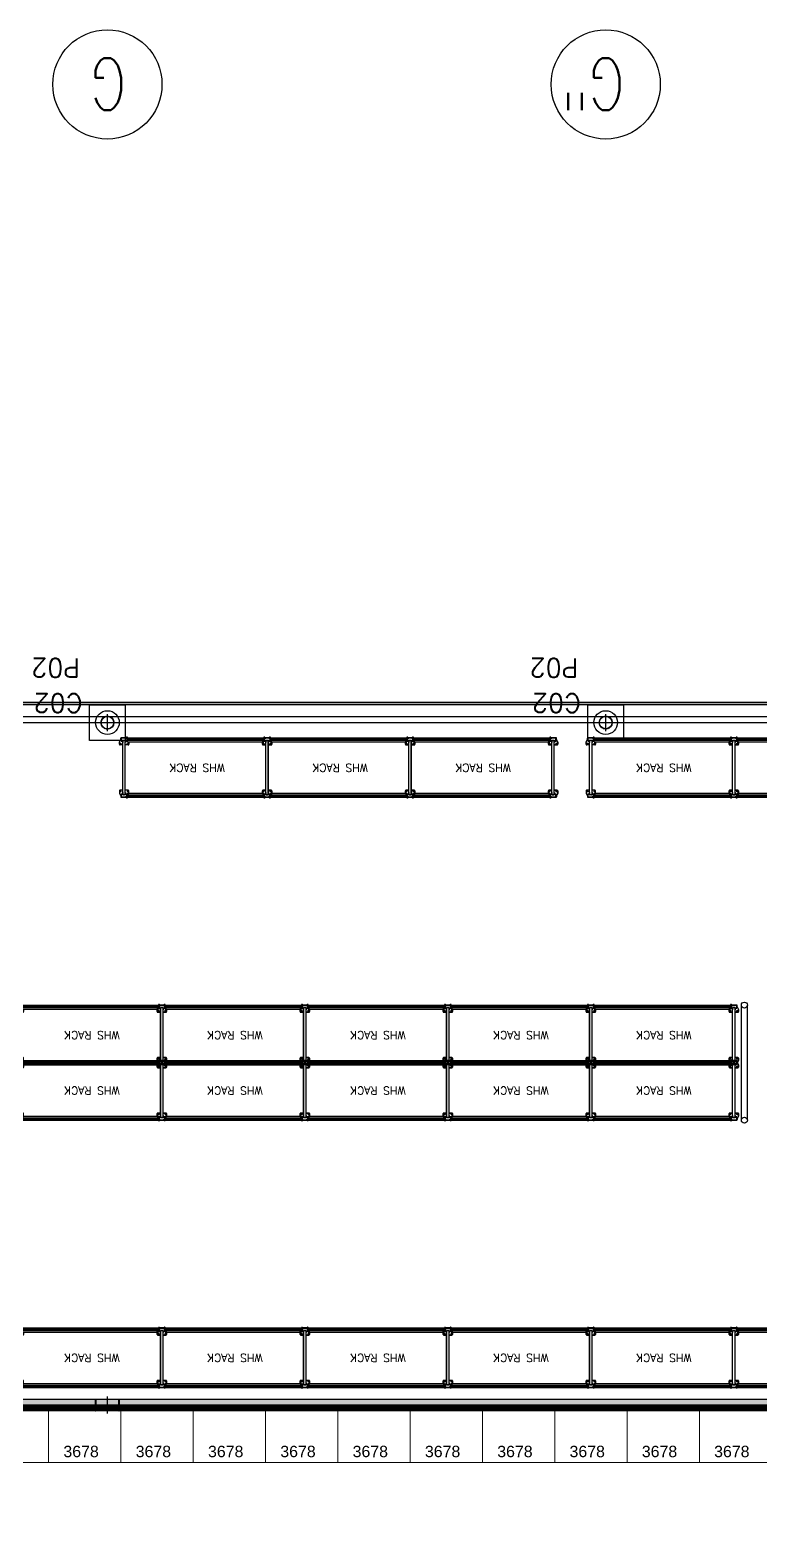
# Model space of a CAD drawing. Header units: millimetres. Extents: x 1478096 to 1808313, y 619971 to 762366.
# Drawn here: x 1622336 to 1634650, y 724684 to 749763 of the extents above; entities that cross this region are included whole.
import ezdxf
from ezdxf.enums import TextEntityAlignment as Align

# ---------------------------------------------------------------- set-up
doc = ezdxf.new("R2010")
doc.units = ezdxf.units.MM
doc.header["$LTSCALE"] = 10
doc.linetypes.add('CENTERX2', pattern=[4, 2.5, -0.5, 0.5, -0.5])
doc.linetypes.add('CONTINOUS', pattern=[0])
for name, color, linetype in [('0-superficies', 7, 'Continuous'), ('0_Estructura', 251, 'Continuous'), ('A-HATCH-DURLOCK', 252, 'Continuous'), ('COSTAN-CAM-EJES', 251, 'CENTERX2'), ('DC-ARQ-CHAPA', 7, 'Continuous'), ('DC-ARQ-CORDON', 210, 'Continuous'), ('DC-ARQ-DEF GUARDARAIL', 7, 'CONTINOUS'), ('DC-ARQ-EQUIP. DEPOSITO', 203, 'Continuous'), ('DC-ARQ-PAINEL DURLOCK RF', 40, 'Continuous'), ('Fondos', 250, 'Continuous')]:
    doc.layers.add(name, color=color, linetype=linetype)
doc.layers.add('BLOQUES', color=7, linetype='Continuous', lineweight=0)
doc.styles.add('BB-GRILLA$0$romans', font='romans.shx', dxfattribs={"width": 0.8})
doc.styles.add('RE-PLANTABASE(XREF)$0$STANDARD', font='SIMPLEX.SHX')
doc.styles.add('Romans-100', font='romans')
doc.styles.get("Standard").update_dxf_attribs({"font": 'arial.ttf'})

# ---------------------------------------------------------------- blocks, each defined once
blk = doc.blocks.new('RACK')
at = {"layer": 'DC-ARQ-EQUIP. DEPOSITO', "ltscale": 200}
for p, q in [((1629.322, 649.326), (1629.322, 649.364)), ((1629.322, 649.364), (1629.322, 649.326)), ((1629.323, 649.369), (1629.342, 649.402)), ((1629.381, 649.316), (1629.332, 649.316)), ((1629.332, 649.316), (1629.381, 649.316)), ((1629.344, 649.407), (1629.344, 649.426)), ((1629.36, 649.436), (1629.351, 649.436)), ((1629.351, 649.436), (1629.351, 649.381)), ((1629.351, 649.381), (1629.351, 649.436)), ((1629.351, 649.436), (1629.36, 649.436)), ((1629.351, 649.381), (1629.379, 649.381)), ((1629.379, 649.381), (1629.351, 649.381)), ((1629.353, 649.383), (1629.353, 649.434)), ((1629.353, 649.434), (1629.36, 649.434)), ((1629.353, 649.434), (1629.353, 649.383)), ((1629.36, 649.434), (1629.353, 649.434)), ((1629.381, 649.383), (1629.353, 649.383)), ((1629.353, 649.383), (1629.381, 649.383)), ((1629.435, 649.436), (1629.36, 649.436)), ((1629.36, 649.436), (1629.435, 649.436)), ((1629.36, 649.434), (1629.435, 649.434)), ((1629.435, 649.434), (1629.36, 649.434)), ((1629.379, 649.381), (1629.379, 649.356)), ((1629.379, 649.356), (1629.379, 649.381)), ((1629.379, 649.356), (1629.381, 649.356)), ((1629.381, 649.356), (1629.379, 649.356)), ((1629.381, 649.393), (1629.388, 649.393)), ((1629.381, 649.392), (1629.381, 649.393)), ((1629.388, 649.393), (1629.381, 649.393)), ((1629.381, 649.393), (1629.381, 649.392)), ((1629.421, 649.392), (1629.381, 649.392)), ((1629.381, 649.392), (1629.381, 648.476)), ((1629.381, 649.392), (1629.381, 648.476)), ((1629.381, 649.392), (1629.421, 649.392)), ((1629.381, 649.356), (1629.381, 649.383)), ((1629.381, 649.383), (1629.381, 649.356)), ((1629.388, 649.393), (1629.388, 649.392)), ((1629.388, 649.392), (1629.388, 649.393)), ((1629.415, 649.393), (1629.421, 649.393)), ((1629.415, 649.392), (1629.415, 649.393)), ((1629.421, 649.393), (1629.415, 649.393)), ((1629.415, 649.393), (1629.415, 649.392)), ((1629.421, 649.393), (1629.421, 649.392)), ((1629.421, 649.392), (1629.421, 649.393)), ((1629.421, 649.392), (1629.421, 648.476)), ((1629.421, 649.392), (1629.421, 648.476)), ((1629.471, 649.316), (1629.421, 649.316)), ((1629.421, 649.316), (1629.471, 649.316)), ((1629.449, 649.383), (1629.422, 649.383)), ((1629.422, 649.383), (1629.422, 649.356)), ((1629.422, 649.383), (1629.449, 649.383)), ((1629.422, 649.356), (1629.422, 649.383)), ((1629.422, 649.356), (1629.424, 649.356)), ((1629.424, 649.356), (1629.422, 649.356)), ((1629.424, 649.381), (1629.451, 649.381)), ((1629.424, 649.356), (1629.424, 649.381)), ((1629.451, 649.381), (1629.424, 649.381)), ((1629.424, 649.381), (1629.424, 649.356)), ((1629.435, 649.434), (1629.435, 649.436)), ((1629.436, 649.436), (1629.435, 649.436)), ((1629.435, 649.436), (1629.435, 649.434)), ((1629.435, 649.436), (1629.436, 649.436)), ((1629.435, 649.434), (1629.436, 649.434)), ((1629.436, 649.434), (1629.435, 649.434)), ((1629.437, 649.436), (1629.436, 649.436)), ((1629.436, 649.436), (1629.436, 649.434)), ((1629.436, 649.436), (1629.437, 649.436)), ((1629.436, 649.436), (1629.436, 649.434)), ((1629.436, 649.434), (1629.437, 649.434)), ((1629.437, 649.434), (1629.436, 649.434)), ((1629.438, 649.436), (1629.437, 649.436)), ((1629.437, 649.436), (1629.438, 649.436)), ((1629.437, 649.434), (1629.438, 649.434)), ((1629.438, 649.434), (1629.437, 649.424)), ((1629.438, 649.434), (1629.437, 649.434)), ((1629.437, 649.424), (1629.437, 649.417)), ((1629.441, 649.417), (1629.437, 649.417)), ((1629.438, 649.439), (1629.438, 649.439)), ((1629.438, 649.439), (1629.438, 649.436)), ((1629.441, 649.436), (1629.438, 649.436)), ((1629.438, 649.436), (1629.441, 649.436)), ((1629.438, 649.434), (1629.441, 649.434)), ((1629.441, 649.434), (1629.438, 649.434)), ((1629.442, 649.436), (1629.441, 649.436)), ((1629.441, 649.436), (1629.442, 649.436)), ((1629.441, 649.434), (1629.442, 649.434)), ((1629.441, 649.424), (1629.442, 649.434)), ((1629.442, 649.434), (1629.441, 649.434)), ((1629.441, 649.417), (1629.441, 649.424)), ((1629.442, 649.436), (1629.442, 649.439)), ((1629.451, 649.436), (1629.442, 649.436)), ((1629.442, 649.436), (1629.442, 649.434)), ((1629.442, 649.436), (1629.451, 649.436)), ((1629.442, 649.434), (1629.442, 649.436)), ((1629.442, 649.434), (1629.449, 649.434)), ((1629.449, 649.434), (1629.442, 649.434)), ((1629.45, 649.446), (1629.446, 649.446)), ((1629.446, 649.442), (1629.45, 649.442)), ((1629.449, 649.434), (1629.449, 649.383)), ((1629.449, 649.383), (1629.449, 649.434)), ((1629.451, 649.381), (1629.451, 649.436)), ((1629.451, 649.436), (1629.451, 649.381)), ((1629.451, 649.422), (1629.473, 649.422)), ((1629.451, 649.42), (1629.473, 649.42)), ((1629.451, 649.398), (1629.473, 649.398)), ((1629.451, 649.396), (1629.473, 649.396)), ((1629.454, 649.438), (1629.454, 649.422)), ((1629.454, 649.396), (1629.454, 649.39)), ((1629.454, 649.39), (1629.458, 649.39)), ((1631.754, 649.419), (1629.456, 649.419)), ((1629.456, 649.419), (1629.456, 649.399)), ((1631.754, 649.399), (1629.456, 649.399)), ((1629.458, 649.422), (1629.458, 649.438)), ((1631.754, 649.436), (1629.458, 649.436)), ((1629.458, 649.436), (1629.458, 649.422)), ((1629.458, 649.396), (1629.458, 649.368)), ((1629.458, 649.39), (1629.458, 649.396)), ((1631.754, 649.368), (1629.458, 649.368)), ((1629.459, 649.407), (1629.459, 649.426)), ((1629.479, 649.369), (1629.46, 649.402)), ((1629.473, 649.422), (1629.481, 649.422)), ((1629.481, 649.42), (1629.473, 649.42)), ((1629.473, 649.398), (1629.481, 649.398)), ((1629.481, 649.396), (1629.473, 649.396)), ((1629.481, 649.422), (1629.481, 649.42)), ((1629.481, 649.42), (1629.481, 649.419)), ((1629.481, 649.399), (1629.481, 649.398)), ((1629.481, 649.398), (1629.481, 649.396)), ((1631.754, 649.396), (1629.481, 649.396)), ((1629.481, 649.364), (1629.481, 649.326)), ((1629.481, 649.326), (1629.481, 649.364)), ((1631.732, 649.422), (1631.732, 649.42)), ((1631.74, 649.422), (1631.732, 649.422)), ((1631.732, 649.42), (1631.732, 649.419)), ((1631.732, 649.42), (1631.74, 649.42)), ((1631.732, 649.399), (1631.732, 649.398)), ((1631.74, 649.398), (1631.732, 649.398)), ((1631.732, 649.398), (1631.732, 649.396)), ((1631.732, 649.396), (1631.74, 649.396)), ((1631.732, 649.364), (1631.732, 649.326)), ((1631.762, 649.422), (1631.74, 649.422)), ((1631.762, 649.42), (1631.74, 649.42)), ((1631.762, 649.398), (1631.74, 649.398)), ((1631.762, 649.396), (1631.74, 649.396)), ((1631.742, 649.316), (1631.792, 649.316)), ((1631.754, 649.422), (1631.754, 649.436)), ((1631.754, 649.368), (1631.754, 649.396)), ((1631.755, 649.422), (1631.755, 649.438)), ((1631.755, 649.39), (1631.755, 649.396)), ((1631.759, 649.39), (1631.755, 649.39)), ((1631.756, 649.399), (1631.756, 649.419)), ((1631.759, 649.438), (1631.759, 649.422)), ((1631.759, 649.396), (1631.759, 649.39)), ((1631.762, 649.381), (1631.762, 649.436)), ((1631.762, 649.436), (1631.771, 649.436)), ((1631.789, 649.381), (1631.762, 649.381)), ((1631.763, 649.446), (1631.767, 649.446)), ((1631.767, 649.442), (1631.763, 649.442)), ((1631.764, 649.434), (1631.764, 649.383)), ((1631.771, 649.434), (1631.764, 649.434)), ((1631.764, 649.383), (1631.791, 649.383)), ((1631.771, 649.436), (1631.771, 649.439)), ((1631.771, 649.436), (1631.771, 649.434)), ((1631.771, 649.436), (1631.772, 649.436)), ((1631.772, 649.434), (1631.771, 649.434)), ((1631.772, 649.424), (1631.771, 649.434)), ((1631.772, 649.436), (1631.775, 649.436)), ((1631.775, 649.434), (1631.772, 649.434)), ((1631.772, 649.417), (1631.772, 649.424)), ((1631.772, 649.417), (1631.776, 649.417)), ((1631.775, 649.439), (1631.775, 649.439)), ((1631.775, 649.439), (1631.775, 649.436)), ((1631.775, 649.436), (1631.776, 649.436)), ((1631.776, 649.434), (1631.775, 649.434)), ((1631.775, 649.434), (1631.776, 649.424)), ((1631.776, 649.436), (1631.777, 649.436)), ((1631.777, 649.434), (1631.776, 649.434)), ((1631.776, 649.424), (1631.776, 649.417)), ((1631.777, 649.436), (1631.778, 649.436)), ((1631.777, 649.436), (1631.777, 649.434)), ((1631.778, 649.434), (1631.777, 649.434)), ((1631.778, 649.436), (1631.846, 649.436)), ((1631.778, 649.434), (1631.778, 649.436)), ((1631.846, 649.434), (1631.778, 649.434)), ((1631.789, 649.356), (1631.789, 649.381)), ((1631.791, 649.356), (1631.789, 649.356)), ((1631.791, 649.383), (1631.791, 649.356)), ((1631.798, 649.393), (1631.792, 649.393)), ((1631.792, 649.393), (1631.792, 649.392)), ((1631.792, 649.392), (1631.792, 648.476)), ((1631.792, 649.392), (1631.832, 649.392)), ((1631.798, 649.392), (1631.798, 649.393)), ((1631.832, 649.393), (1631.825, 649.393)), ((1631.825, 649.393), (1631.825, 649.392)), ((1631.832, 649.392), (1631.832, 649.393)), ((1631.832, 649.392), (1631.832, 648.476)), ((1631.832, 649.383), (1631.86, 649.383)), ((1631.832, 649.356), (1631.832, 649.383)), ((1631.834, 649.356), (1631.832, 649.356)), ((1631.832, 649.316), (1631.881, 649.316)), ((1631.862, 649.381), (1631.834, 649.381)), ((1631.834, 649.381), (1631.834, 649.356)), ((1631.846, 649.436), (1631.846, 649.434)), ((1631.846, 649.436), (1631.847, 649.436)), ((1631.847, 649.434), (1631.846, 649.434)), ((1631.847, 649.436), (1631.848, 649.436)), ((1631.847, 649.436), (1631.847, 649.434)), ((1631.848, 649.434), (1631.847, 649.434)), ((1631.848, 649.436), (1631.849, 649.436)), ((1631.849, 649.434), (1631.848, 649.434)), ((1631.849, 649.436), (1631.852, 649.436)), ((1631.852, 649.434), (1631.849, 649.434)), ((1631.852, 649.436), (1631.853, 649.436)), ((1631.853, 649.434), (1631.852, 649.434)), ((1631.853, 649.436), (1631.862, 649.436)), ((1631.853, 649.434), (1631.853, 649.436)), ((1631.86, 649.434), (1631.853, 649.434)), ((1631.86, 649.383), (1631.86, 649.434)), ((1631.862, 649.436), (1631.862, 649.381)), ((1631.869, 649.407), (1631.869, 649.426)), ((1631.89, 649.369), (1631.871, 649.402)), ((1631.891, 649.326), (1631.891, 649.364)), ((1629.381, 648.552), (1629.332, 648.552)), ((1629.332, 648.552), (1629.381, 648.552)), ((1629.471, 648.552), (1629.421, 648.552)), ((1629.421, 648.552), (1629.471, 648.552)), ((1631.742, 648.552), (1631.792, 648.552)), ((1631.832, 648.552), (1631.881, 648.552)), ((1629.322, 648.542), (1629.322, 648.505)), ((1629.322, 648.505), (1629.322, 648.542)), ((1629.323, 648.5), (1629.342, 648.467)), ((1629.344, 648.462), (1629.344, 648.442)), ((1629.351, 648.487), (1629.379, 648.487)), ((1629.351, 648.432), (1629.351, 648.487)), ((1629.379, 648.487), (1629.351, 648.487)), ((1629.351, 648.487), (1629.351, 648.432)), ((1629.353, 648.432), (1629.351, 648.432)), ((1629.351, 648.432), (1629.353, 648.432)), ((1629.381, 648.485), (1629.353, 648.485)), ((1629.353, 648.485), (1629.353, 648.434)), ((1629.353, 648.485), (1629.381, 648.485)), ((1629.353, 648.434), (1629.353, 648.485)), ((1629.353, 648.434), (1629.353, 648.434)), ((1629.353, 648.434), (1629.435, 648.434)), ((1629.353, 648.434), (1629.353, 648.434)), ((1629.435, 648.434), (1629.353, 648.434)), ((1629.435, 648.432), (1629.353, 648.432)), ((1629.353, 648.432), (1629.435, 648.432)), ((1629.379, 648.487), (1629.379, 648.512)), ((1629.379, 648.512), (1629.381, 648.512)), ((1629.379, 648.512), (1629.379, 648.487)), ((1629.381, 648.512), (1629.379, 648.512)), ((1629.381, 648.512), (1629.381, 648.485)), ((1629.381, 648.485), (1629.381, 648.512)), ((1629.381, 648.476), (1629.388, 648.476)), ((1629.381, 648.476), (1629.381, 648.476)), ((1629.421, 648.476), (1629.381, 648.476)), ((1629.388, 648.476), (1629.381, 648.476)), ((1629.381, 648.476), (1629.381, 648.476)), ((1629.381, 648.476), (1629.421, 648.476)), ((1629.388, 648.476), (1629.388, 648.476)), ((1629.388, 648.476), (1629.388, 648.476)), ((1629.415, 648.476), (1629.421, 648.476)), ((1629.415, 648.476), (1629.415, 648.476)), ((1629.421, 648.476), (1629.415, 648.476)), ((1629.415, 648.476), (1629.415, 648.476)), ((1629.421, 648.476), (1629.421, 648.476)), ((1629.421, 648.476), (1629.421, 648.476)), ((1629.422, 648.485), (1629.422, 648.512)), ((1629.422, 648.512), (1629.424, 648.512)), ((1629.422, 648.512), (1629.422, 648.485)), ((1629.424, 648.512), (1629.422, 648.512)), ((1629.449, 648.485), (1629.422, 648.485)), ((1629.422, 648.485), (1629.449, 648.485)), ((1629.424, 648.512), (1629.424, 648.487)), ((1629.424, 648.487), (1629.424, 648.512)), ((1629.424, 648.487), (1629.451, 648.487)), ((1629.451, 648.487), (1629.424, 648.487)), ((1629.435, 648.434), (1629.435, 648.432)), ((1629.435, 648.434), (1629.436, 648.434)), ((1629.435, 648.432), (1629.435, 648.434)), ((1629.436, 648.434), (1629.435, 648.434)), ((1629.436, 648.432), (1629.435, 648.432)), ((1629.435, 648.432), (1629.436, 648.432)), ((1629.436, 648.434), (1629.437, 648.434)), ((1629.436, 648.432), (1629.436, 648.434)), ((1629.437, 648.434), (1629.436, 648.434)), ((1629.436, 648.432), (1629.436, 648.434)), ((1629.437, 648.432), (1629.436, 648.432)), ((1629.436, 648.432), (1629.437, 648.432)), ((1629.441, 648.452), (1629.437, 648.451)), ((1629.437, 648.444), (1629.437, 648.451)), ((1629.438, 648.434), (1629.437, 648.444)), ((1629.437, 648.434), (1629.438, 648.434)), ((1629.438, 648.434), (1629.437, 648.434)), ((1629.438, 648.432), (1629.437, 648.432)), ((1629.437, 648.432), (1629.438, 648.432)), ((1629.438, 648.434), (1629.441, 648.434)), ((1629.441, 648.434), (1629.438, 648.434)), ((1629.441, 648.432), (1629.438, 648.432)), ((1629.438, 648.43), (1629.438, 648.432)), ((1629.438, 648.432), (1629.441, 648.432)), ((1629.438, 648.43), (1629.438, 648.43)), ((1629.441, 648.452), (1629.441, 648.445)), ((1629.441, 648.445), (1629.442, 648.434)), ((1629.441, 648.434), (1629.442, 648.434)), ((1629.442, 648.434), (1629.441, 648.434)), ((1629.442, 648.432), (1629.441, 648.432)), ((1629.441, 648.432), (1629.442, 648.432)), ((1629.442, 648.432), (1629.442, 648.434)), ((1629.442, 648.434), (1629.449, 648.434)), ((1629.442, 648.434), (1629.442, 648.432)), ((1629.449, 648.434), (1629.442, 648.434)), ((1629.451, 648.432), (1629.442, 648.432)), ((1629.442, 648.432), (1629.442, 648.43)), ((1629.442, 648.432), (1629.451, 648.432)), ((1629.446, 648.426), (1629.45, 648.426)), ((1629.45, 648.422), (1629.446, 648.422)), ((1629.449, 648.434), (1629.449, 648.485)), ((1629.449, 648.485), (1629.449, 648.434)), ((1629.451, 648.487), (1629.451, 648.432)), ((1629.451, 648.432), (1629.451, 648.487)), ((1629.451, 648.473), (1629.473, 648.473)), ((1629.451, 648.471), (1629.473, 648.471)), ((1629.451, 648.449), (1629.473, 648.449)), ((1629.451, 648.447), (1629.473, 648.447)), ((1629.454, 648.473), (1629.454, 648.478)), ((1629.454, 648.478), (1629.458, 648.478)), ((1629.454, 648.43), (1629.454, 648.447)), ((1629.456, 648.45), (1629.456, 648.47)), ((1631.756, 648.47), (1629.456, 648.47)), ((1631.756, 648.45), (1629.456, 648.45)), ((1629.458, 648.473), (1629.458, 648.501)), ((1631.754, 648.501), (1629.458, 648.501)), ((1629.458, 648.478), (1629.458, 648.473)), ((1629.458, 648.432), (1629.458, 648.447)), ((1629.458, 648.447), (1629.458, 648.43)), ((1631.754, 648.432), (1629.458, 648.432)), ((1629.459, 648.462), (1629.459, 648.442)), ((1629.479, 648.5), (1629.46, 648.467)), ((1629.481, 648.473), (1629.473, 648.473)), ((1629.473, 648.471), (1629.481, 648.471)), ((1629.481, 648.449), (1629.473, 648.449)), ((1629.473, 648.447), (1629.481, 648.447)), ((1629.481, 648.505), (1629.481, 648.542)), ((1629.481, 648.542), (1629.481, 648.505)), ((1631.754, 648.473), (1629.481, 648.473)), ((1629.481, 648.471), (1629.481, 648.473)), ((1629.481, 648.47), (1629.481, 648.471)), ((1629.481, 648.449), (1629.481, 648.45)), ((1629.481, 648.447), (1629.481, 648.449)), ((1631.732, 648.505), (1631.732, 648.542)), ((1631.732, 648.473), (1631.74, 648.473)), ((1631.732, 648.471), (1631.732, 648.473)), ((1631.74, 648.471), (1631.732, 648.471)), ((1631.732, 648.47), (1631.732, 648.471)), ((1631.732, 648.449), (1631.732, 648.45)), ((1631.732, 648.447), (1631.732, 648.449)), ((1631.732, 648.449), (1631.74, 648.449)), ((1631.74, 648.447), (1631.732, 648.447)), ((1631.762, 648.473), (1631.74, 648.473)), ((1631.762, 648.471), (1631.74, 648.471)), ((1631.762, 648.449), (1631.74, 648.449)), ((1631.762, 648.447), (1631.74, 648.447)), ((1631.754, 648.501), (1631.754, 648.473)), ((1631.754, 648.447), (1631.754, 648.432)), ((1631.755, 648.478), (1631.755, 648.473)), ((1631.759, 648.478), (1631.755, 648.478)), ((1631.755, 648.447), (1631.755, 648.43)), ((1631.756, 648.47), (1631.756, 648.45)), ((1631.759, 648.473), (1631.759, 648.478)), ((1631.759, 648.43), (1631.759, 648.447)), ((1631.789, 648.487), (1631.762, 648.487)), ((1631.762, 648.487), (1631.762, 648.432)), ((1631.762, 648.432), (1631.771, 648.432)), ((1631.767, 648.426), (1631.763, 648.426)), ((1631.763, 648.422), (1631.767, 648.422)), ((1631.764, 648.485), (1631.791, 648.485)), ((1631.764, 648.434), (1631.764, 648.485)), ((1631.771, 648.434), (1631.764, 648.434)), ((1631.772, 648.445), (1631.771, 648.434)), ((1631.771, 648.432), (1631.771, 648.434)), ((1631.772, 648.434), (1631.771, 648.434)), ((1631.771, 648.432), (1631.772, 648.432)), ((1631.771, 648.432), (1631.771, 648.43)), ((1631.772, 648.452), (1631.772, 648.445)), ((1631.772, 648.452), (1631.776, 648.451)), ((1631.775, 648.434), (1631.772, 648.434)), ((1631.772, 648.432), (1631.775, 648.432)), ((1631.775, 648.434), (1631.776, 648.444)), ((1631.776, 648.434), (1631.775, 648.434)), ((1631.775, 648.432), (1631.776, 648.432)), ((1631.775, 648.43), (1631.775, 648.432)), ((1631.775, 648.43), (1631.775, 648.43)), ((1631.776, 648.444), (1631.776, 648.451)), ((1631.777, 648.434), (1631.776, 648.434)), ((1631.776, 648.432), (1631.777, 648.432)), ((1631.778, 648.434), (1631.777, 648.434)), ((1631.777, 648.432), (1631.777, 648.434)), ((1631.777, 648.432), (1631.778, 648.432)), ((1631.778, 648.434), (1631.778, 648.432)), ((1631.846, 648.434), (1631.778, 648.434)), ((1631.778, 648.432), (1631.846, 648.432)), ((1631.789, 648.512), (1631.789, 648.487)), ((1631.791, 648.512), (1631.789, 648.512)), ((1631.791, 648.485), (1631.791, 648.512)), ((1631.798, 648.476), (1631.792, 648.476)), ((1631.792, 648.476), (1631.792, 648.476)), ((1631.792, 648.476), (1631.832, 648.476)), ((1631.798, 648.476), (1631.798, 648.476)), ((1631.832, 648.476), (1631.825, 648.476)), ((1631.825, 648.476), (1631.825, 648.476)), ((1631.832, 648.512), (1631.832, 648.485)), ((1631.834, 648.512), (1631.832, 648.512)), ((1631.832, 648.485), (1631.86, 648.485)), ((1631.832, 648.476), (1631.832, 648.476)), ((1631.834, 648.487), (1631.834, 648.512)), ((1631.862, 648.487), (1631.834, 648.487)), ((1631.846, 648.432), (1631.846, 648.434)), ((1631.847, 648.434), (1631.846, 648.434)), ((1631.846, 648.432), (1631.847, 648.432)), ((1631.848, 648.434), (1631.847, 648.434)), ((1631.847, 648.432), (1631.847, 648.434)), ((1631.847, 648.432), (1631.848, 648.432)), ((1631.849, 648.434), (1631.848, 648.434)), ((1631.848, 648.432), (1631.849, 648.432)), ((1631.852, 648.434), (1631.849, 648.434)), ((1631.849, 648.432), (1631.852, 648.432)), ((1631.853, 648.434), (1631.852, 648.434)), ((1631.852, 648.432), (1631.853, 648.432)), ((1631.853, 648.434), (1631.853, 648.432)), ((1631.86, 648.434), (1631.853, 648.434)), ((1631.853, 648.432), (1631.862, 648.432)), ((1631.86, 648.485), (1631.86, 648.434)), ((1631.862, 648.432), (1631.862, 648.487)), ((1631.869, 648.462), (1631.869, 648.442)), ((1631.89, 648.5), (1631.871, 648.467)), ((1631.891, 648.542), (1631.891, 648.505))]:
    blk.add_line(p, q, dxfattribs=at)
for centre in [(1629.342, 649.336, 0), (1629.342, 649.336, 0), (1629.461, 649.336, 0), (1629.461, 649.336, 0), (1631.752, 649.336, 0), (1631.871, 649.336, 0), (1629.342, 648.532, 0), (1629.342, 648.532, 0), (1629.461, 648.532, 0), (1629.461, 648.532, 0), (1631.752, 648.532, 0), (1631.871, 648.532, 0)]:
    blk.add_circle(centre, 0.0085, dxfattribs=at)
for centre, radius, start, end in [((1629.332, 649.364), 0.01, 147.9946, 180), ((1629.332, 649.364), 0.01, 152.434, 180), ((1629.332, 649.326), 0.01, 180, 270), ((1629.332, 649.326), 0.01, 180, 270), ((1629.334, 649.407), 0.01, 327.9946, 0), ((1629.354, 649.426), 0.01, 104.4775, 180), ((1629.439, 649.436), 0.00325, 109.6589, 169.5544), ((1629.439, 649.436), 0.00325, 205.7269, 244.4192), ((1629.446, 649.438), 0.008, 90, 177.0391), ((1629.446, 649.438), 0.004, 90, 177.0391), ((1629.45, 649.438), 0.008, 0, 90), ((1629.45, 649.438), 0.004, 0, 90), ((1629.449, 649.426), 0.01, 56.6347, 75.5225), ((1629.449, 649.426), 0.01, 0, 75.5225), ((1629.449, 649.426), 0.01, 12.8509, 18.1993), ((1629.469, 649.407), 0.01, 180, 212.0054), ((1629.471, 649.326), 0.01, 270, 0), ((1629.471, 649.326), 0.01, 270, 0), ((1629.471, 649.364), 0.01, 0, 32.0054), ((1629.471, 649.364), 0.01, 0, 27.566), ((1631.742, 649.364), 0.01, 152.434, 180), ((1631.742, 649.326), 0.01, 180, 270), ((1631.764, 649.426), 0.01, 161.8096, 167.1738), ((1631.763, 649.438), 0.008, 90, 180), ((1631.763, 649.438), 0.004, 90, 180), ((1631.764, 649.426), 0.01, 104.4775, 123.3687), ((1631.767, 649.438), 0.008, 2.9609, 90), ((1631.767, 649.438), 0.004, 2.9609, 90), ((1631.774, 649.436), 0.00325, 10.4456, 70.3411), ((1631.774, 649.436), 0.00325, 295.5808, 334.2731), ((1631.859, 649.426), 0.01, 0, 75.5225), ((1631.879, 649.407), 0.01, 180, 212.0054), ((1631.881, 649.326), 0.01, 270, 0), ((1631.881, 649.364), 0.01, 0, 32.0054), ((1629.332, 648.542), 0.01, 90, 180), ((1629.332, 648.542), 0.01, 90, 180), ((1629.471, 648.542), 0.01, 0, 90), ((1629.471, 648.542), 0.01, 0, 90), ((1631.742, 648.542), 0.01, 90, 180), ((1631.881, 648.542), 0.01, 0, 90), ((1629.332, 648.505), 0.01, 180, 212.0054), ((1629.332, 648.505), 0.01, 180, 207.566), ((1629.334, 648.462), 0.01, 0, 32.0054), ((1629.354, 648.442), 0.01, 180, 255.5225), ((1629.439, 648.433), 0.00325, 115.5808, 154.2731), ((1629.439, 648.433), 0.00325, 190.4456, 250.3411), ((1629.446, 648.43), 0.008, 182.9609, 270), ((1629.446, 648.43), 0.004, 182.9609, 270), ((1629.45, 648.43), 0.004, 270, 0), ((1629.45, 648.43), 0.008, 270, 0), ((1629.449, 648.442), 0.01, 284.4775, 0), ((1629.449, 648.442), 0.01, 284.4775, 303.3653), ((1629.449, 648.442), 0.01, 341.8007, 347.1491), ((1629.469, 648.462), 0.01, 147.9946, 180), ((1629.471, 648.505), 0.01, 327.9946, 0), ((1629.471, 648.505), 0.01, 332.434, 0), ((1631.742, 648.505), 0.01, 180, 207.566), ((1631.763, 648.43), 0.008, 180, 270), ((1631.764, 648.442), 0.01, 236.6313, 255.5225), ((1631.763, 648.43), 0.004, 180, 270), ((1631.767, 648.43), 0.008, 270, 357.0391), ((1631.767, 648.43), 0.004, 270, 357.0391), ((1631.774, 648.433), 0.00325, 25.7269, 64.4192), ((1631.774, 648.433), 0.00325, 289.6589, 349.5544), ((1631.859, 648.442), 0.01, 284.4775, 0), ((1631.879, 648.462), 0.01, 147.9946, 180), ((1631.881, 648.505), 0.01, 327.9946, 0)]:
    blk.add_arc(centre, radius, start, end, dxfattribs=at)
at = {"layer": 'DC-ARQ-EQUIP. DEPOSITO', "style": 'RE-PLANTABASE(XREF)$0$STANDARD'}
blk.add_text('WHS RACK', height=0.1349, dxfattribs=at).set_placement((1630.583, 648.938, 0), align=Align.MIDDLE_CENTER)

msp = doc.modelspace()

# ---------------------------------------------------------------- hatches: boundary and pattern name
at = {"layer": '0_Estructura'}
h = msp.add_hatch(dxfattribs=at)
h.set_pattern_fill('ANSI31', color=256, scale=2, angle=-180, style=0)
h.set_pattern_definition([(225, (3173100.5696, 1274495.853), (4.49012806, -4.49012806), [])])
h.paths.add_polyline_path([(1623535.499, 738090.159, 1), (1623755.499, 738090.159, 1)])
h.paths.add_polyline_path([(1623540.299, 738090.159, 1), (1623750.699, 738090.159, 1)], flags=16)
h = msp.add_hatch(dxfattribs=at)
h.set_pattern_fill('ANSI31', color=256, scale=2, angle=-180, style=0)
h.set_pattern_definition([(225, (3181500.31, 1274496.098), (4.49012806, -4.49012806), [])])
h.paths.add_polyline_path([(1631935.24, 738090.404, 1), (1632155.24, 738090.404, 1)])
h.paths.add_polyline_path([(1631940.04, 738090.404, 1), (1632150.44, 738090.404, 1)], flags=16)
h = msp.add_hatch(dxfattribs=at)
h.set_pattern_fill('ANSI31', color=256, scale=2, angle=-90, style=0)
h.set_pattern_definition([(315, (2694600.732, 6220230.04), (4.4901280605, 4.4901280605), [])])
h.paths.add_polyline_path([(1623445.047, 726490.155), (1623445.047, 726690.155), (1623451.347, 726690.155), (1623451.347, 726490.155)])
h.paths.add_polyline_path([(1623838.747, 726490.155), (1623838.747, 726690.155), (1623845.047, 726690.155), (1623845.047, 726490.155)])
h.paths.add_polyline_path([(1623451.347, 726587.755), (1623451.347, 726592.555), (1623838.747, 726592.555), (1623838.747, 726587.755)])
at = {"layer": 'A-HATCH-DURLOCK'}
h = msp.add_hatch(dxfattribs=at)
h.set_pattern_fill('ANSI38', color=256, scale=10, angle=180)
h.set_pattern_definition([(225, (3172020.15, 1376323.114), (22.4506403, -22.4506403), []), (315, (3172020.15, 1376323.114), (67.3519209, -22.4506403), [79.375, -47.625])])
h.paths.add_polyline_path([(1640801.855, 726586.983), (1640801.855, 726686.983), (1606301.478, 726687.226), (1606301.478, 726587.226)])

# ---------------------------------------------------------------- linework, layer by layer
at = {"layer": '0-superficies'}
msp.add_lwpolyline([(1524855.031, 647228.149), (1641041.817, 647228.17), (1641041.817, 674744.562), (1649131.454, 674744.878), (1649131.448, 735136.985), (1641041.817, 735136.983), (1641041.817, 738426.962), (1522042.066, 738427.02)], dxfattribs=at)
at = {"layer": '0_Estructura'}
for p, q in [((1623501.809, 738090.159), (1623789.19, 738090.159)), ((1623645.499, 737946.469), (1623645.499, 738233.85)), ((1631901.549, 738090.404), (1632188.931, 738090.404)), ((1632045.24, 737946.713), (1632045.24, 738234.095)), ((1623945.047, 726590.155), (1623345.047, 726590.155)), ((1623501.358, 726590.156), (1623788.739, 726590.156)), ((1623645.047, 726485.644), (1623645.047, 726694.666)), ((1623645.048, 726446.465), (1623645.048, 726733.847))]:
    msp.add_line(p, q, dxfattribs=at)
for points in [[(1623945.046, 737790.156), (1623345.046, 737790.156), (1623345.046, 738390.156), (1623945.046, 738390.156)], [(1632345.237, 737790.159), (1631745.237, 737790.159), (1631745.237, 738390.159), (1632345.237, 738390.159)], [(1623445.047, 726490.155), (1623445.047, 726690.155), (1623451.347, 726690.155), (1623451.347, 726490.155)], [(1623451.347, 726587.755), (1623451.347, 726592.555), (1623838.747, 726592.555), (1623838.747, 726587.755)], [(1623838.747, 726490.155), (1623838.747, 726690.155), (1623845.047, 726690.155), (1623845.047, 726490.155)]]:
    msp.add_lwpolyline(points, close=True, dxfattribs=at)
for centre, radius in [((1623645.047, 748843.013), 920.377), ((1632045.238, 748843.013), 920.377), ((1623645.046, 738090.156), 200), ((1623645.499, 738090.159), 110), ((1623645.499, 738090.159), 105.2), ((1632045.237, 738090.159), 200), ((1632045.24, 738090.404), 110), ((1632045.24, 738090.404), 105.2)]:
    msp.add_circle(centre, radius, dxfattribs=at)
at = {"layer": 'BLOQUES', "color": 250}
for points in [[(1622654.317, 725622.873), (1621435.455, 725622.873), (1621435.455, 726537.273), (1622654.317, 726537.273)], [(1623873.179, 725622.873), (1622654.317, 725622.873), (1622654.317, 726537.273), (1623873.179, 726537.273)], [(1625092.041, 725622.873), (1623873.179, 725622.873), (1623873.179, 726537.273), (1625092.041, 726537.273)], [(1626310.903, 725622.873), (1625092.041, 725622.873), (1625092.041, 726537.273), (1626310.903, 726537.273)], [(1627529.765, 725622.873), (1626310.903, 725622.873), (1626310.903, 726537.273), (1627529.765, 726537.273)], [(1628748.627, 725622.873), (1627529.765, 725622.873), (1627529.765, 726537.273), (1628748.627, 726537.273)], [(1629967.49, 725622.873), (1628748.627, 725622.873), (1628748.627, 726537.273), (1629967.49, 726537.273)], [(1631186.352, 725622.873), (1629967.49, 725622.873), (1629967.49, 726537.273), (1631186.352, 726537.273)], [(1632405.214, 725622.873), (1631186.352, 725622.873), (1631186.352, 726537.273), (1632405.214, 726537.273)], [(1633624.076, 725622.873), (1632405.214, 725622.873), (1632405.214, 726537.273), (1633624.076, 726537.273)], [(1634842.938, 725622.873), (1633624.076, 725622.873), (1633624.076, 726537.273), (1634842.938, 726537.273)]]:
    msp.add_lwpolyline(points, close=True, dxfattribs=at)
at = {"layer": 'COSTAN-CAM-EJES', "const_width": 25}
for points in [[(1478109.178, 738090.157), (1676825.371, 738090.157)], [(1478108.725, 726590.155), (1676824.918, 726590.155)]]:
    msp.add_lwpolyline(points, dxfattribs=at)
at = {"layer": 'DC-ARQ-CHAPA'}
for p, q in [((1641041.817, 738426.962), (1606301.48, 738426.978)), ((1641011.817, 738396.962), (1606301.48, 738396.978))]:
    msp.add_line(p, q, dxfattribs=at)
at = {"layer": 'DC-ARQ-CORDON'}
for p, q in [((1641001.817, 738386.983), (1606501.48, 738386.999)), ((1640801.817, 738186.983), (1606501.479, 738186.999))]:
    msp.add_line(p, q, dxfattribs=at)
at = {"layer": 'DC-ARQ-DEF GUARDARAIL'}
for p, q in [((1634332.992, 731390.658), (1634332.992, 733329.913)), ((1634433.881, 731390.658), (1634433.881, 733329.913))]:
    msp.add_line(p, q, dxfattribs=at)
at = {"layer": 'DC-ARQ-DEF GUARDARAIL', "ltscale": 200}
for centre in [(1634383.436, 733329.913), (1634383.436, 731390.658)]:
    msp.add_circle(centre, 50.444, dxfattribs=at)
at = {"layer": 'DC-ARQ-PAINEL DURLOCK RF'}
for p, q in [((1641011.817, 726686.983), (1606301.478, 726687.226)), ((1641011.817, 726586.983), (1606301.478, 726587.226))]:
    msp.add_line(p, q, dxfattribs=at)
at = {"layer": 'Fondos', "color": 250, "linetype": 'CONTINOUS', "ltscale": 0.1, "const_width": 100}
msp.add_lwpolyline([(1617778.869, 726537.273), (1639718.386, 726537.273)], dxfattribs=at)

# ---------------------------------------------------------------- block references
at = {"layer": 'DC-ARQ-EQUIP. DEPOSITO', "xscale": 1000, "yscale": 1000, "zscale": 1000, "rotation": 180}
for p in [(3255739.198, 1386266.873), (3258149.698, 1386266.873), (3260560.198, 1386266.873), (3263606.535, 1386266.873), (3266017.035, 1386266.873), (3253964.535, 1381762.873), (3256375.035, 1381762.873), (3258785.535, 1381762.873), (3261196.035, 1381762.873), (3263606.535, 1381762.873), (3253964.535, 1380827.114), (3256375.035, 1380827.114), (3258785.535, 1380827.114), (3261196.035, 1380827.114), (3263606.535, 1380827.114), (3253964.535, 1376323.114), (3256375.035, 1376323.114), (3258785.535, 1376323.114), (3261196.035, 1376323.114), (3263606.535, 1376323.114), (3266017.035, 1376323.114)]:
    msp.add_blockref('RACK', p, dxfattribs=at)

# ---------------------------------------------------------------- texts
at = {"layer": '0_Estructura', "style": 'BB-GRILLA$0$romans', "width": 0.77}
for s, p in [('G', (1623962.598, 749285.873, 0.035)), ('G"', (1632362.789, 749285.873, 0.035))]:
    msp.add_text(s, height=875, rotation=180, dxfattribs=at).set_placement(p)
at = {"layer": '0_Estructura', "char_height": 350, "attachment_point": 1, "rotation": 180.0000013, "style": 'Romans-100'}
for s, insert in [('{\\H0.9x;P02}', (1623186.043, 738853.417, 0)), ('{\\H0.9x;P02}', (1631586.235, 738853.42, 0)), ('{\\H0.9x;C02}', (1623225.237, 738259.61, -0.001)), ('{\\H0.9x;C02}', (1631625.429, 738259.613, -0.001))]:
    msp.add_mtext(s, dxfattribs=dict(at, insert=insert))
at = {"layer": 'BLOQUES', "color": 250}
for p in [(1622903.292, 725712.805, 0), (1624122.154, 725712.805, 0), (1625341.016, 725712.805, 0), (1626559.878, 725712.805, 0), (1627778.74, 725712.805, 0), (1628997.602, 725712.805, 0), (1630216.464, 725712.805, 0), (1631435.326, 725712.805, 0), (1632654.188, 725712.805, 0), (1633873.05, 725712.805, 0)]:
    msp.add_attdef('3678', p, '3678', height=192, dxfattribs=at)

doc.saveas('drawing.dxf')
